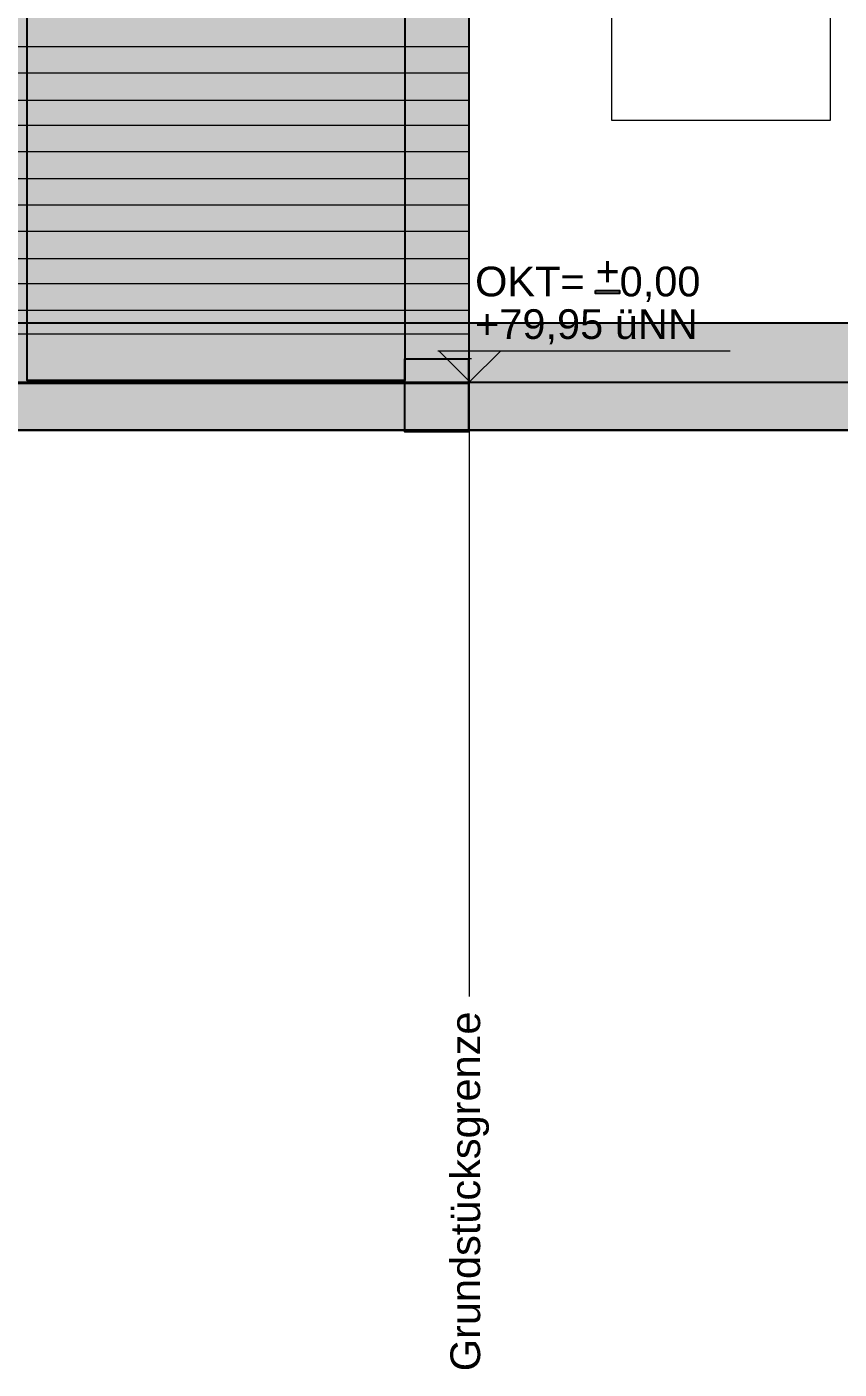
# Model space of a CAD drawing. Header units: millimetres. Extents: x 1 to 41669, y 1850 to 28527.
# Drawn here: x 21505 to 27059, y 1850 to 11034 of the extents above; entities that cross this region are included whole.
import ezdxf

# ---------------------------------------------------------------- set-up
doc = ezdxf.new("R2010")
doc.units = ezdxf.units.MM
doc.header["$LTSCALE"] = 50
for name, color, linetype in [('00_Wand_Bestand', 7, 'Continuous'), ('01_Daemmung_neu', 9, 'Continuous'), ('02_Grundstuecksgrenze', 8, 'Continuous'), ('05_Linien_stark', 7, 'Continuous'), ('06_Linien_fein', 3, 'Continuous'), ('10_Text', 7, 'Continuous')]:
    doc.layers.add(name, color=color, linetype=linetype)
doc.styles.add('PLAN', font='arial.ttf')

msp = doc.modelspace()

# ---------------------------------------------------------------- hatches: boundary and pattern name
at = {"layer": '00_Wand_Bestand'}
msp.add_hatch(color=7, dxfattribs=at).paths.add_polyline_path([(25393.2, 9231), (25558, 9231), (25558, 9210.4), (25393.2, 9210.4)])
at = {"layer": '00_Wand_Bestand', "transparency": 33554564}
for points in [[(1.4, 9008.3), (33689.7, 9008.3), (33689.7, 8274.8), (1.4, 8274.8)], [(3.5, 8604.2), (33690.2, 8604.2), (33690.2, 8272.9), (3.5, 8272.9)]]:
    msp.add_hatch(color=7, dxfattribs=at).paths.add_polyline_path(points)
at = {"layer": '01_Daemmung_neu'}
msp.add_hatch(color=7, dxfattribs=at).paths.add_polyline_path([(11049.8, 17953.8), (24526.3, 17953.8), (24526.3, 8595), (11049.8, 8595)])
at = {"layer": '02_Grundstuecksgrenze', "transparency": 33554477}
msp.add_hatch(color=7, dxfattribs=at).paths.add_polyline_path([(24089.1, 8763.5), (24524.7, 8763.5), (24524.7, 8264), (24089.1, 8264)])

# ---------------------------------------------------------------- linework, layer by layer
at = {"layer": '00_Wand_Bestand'}
for points in [[(25393.2, 9231), (25558, 9231), (25558, 9210.4), (25393.2, 9210.4)], [(1.4, 9008.3), (33689.7, 9008.3), (33689.7, 8274.8), (1.4, 8274.8)], [(3.5, 8604.2), (33690.2, 8604.2), (33690.2, 8272.9), (3.5, 8272.9)]]:
    msp.add_lwpolyline(points, close=True, dxfattribs=at)
at = {"layer": '01_Daemmung_neu'}
msp.add_lwpolyline([(11049.8, 17953.8), (24526.3, 17953.8), (24526.3, 8595), (11049.8, 8595)], close=True, dxfattribs=at)
at = {"layer": '02_Grundstuecksgrenze'}
msp.add_lwpolyline([(24089.1, 8763.5), (24524.7, 8763.5), (24524.7, 8264), (24089.1, 8264)], close=True, dxfattribs=at)
at = {"layer": '05_Linien_stark', "lineweight": 15}
for p, q in [((24531.8, 4399.2), (24531.8, 26002.1)), ((24315.9, 8817.9), (26314.4, 8817.9)), ((24534.2, 8605.3), (24320.8, 8818.7)), ((24534.5, 8606.8), (24742.8, 8815.1)), ((26320.5, 8603.8), (24322, 8603.8))]:
    msp.add_line(p, q, dxfattribs=at)
at = {"layer": '05_Linien_stark', "lineweight": 20}
msp.add_lwpolyline([(25503.5, 11885.4), (26996.8, 11885.4), (26996.8, 10393.2), (25503.5, 10393.2)], close=True, dxfattribs=at)
at = {"layer": '05_Linien_stark', "lineweight": 25}
msp.add_lwpolyline([(21506.4, 11251.9), (24088.8, 11251.9), (24088.8, 8614.6), (21506.4, 8614.6)], close=True, dxfattribs=at)
at = {"layer": '06_Linien_fein', "lineweight": 9}
for p, q in [((24529.6, 10898), (11046, 10898)), ((24529, 10716.7), (11045.4, 10716.7)), ((24529.5, 10531.1), (11045.9, 10531.1)), ((24529.9, 10359.5), (11046.4, 10359.5)), ((24529.3, 10178.2), (11045.8, 10178.2)), ((24530.6, 9994.7), (11047, 9994.7)), ((24530, 9814.6), (11046.4, 9814.6)), ((24529.4, 9633.3), (11045.8, 9633.3)), ((24528.4, 9446.8), (11044.8, 9446.8)), ((24528.8, 9275.1), (11045.2, 9275.1)), ((24528.2, 9093.9), (11044.6, 9093.9)), ((24530.3, 8931.6), (11046.7, 8931.6)), ((24089, 8764.6), (24545.1, 8764.6))]:
    msp.add_line(p, q, dxfattribs=at)

# ---------------------------------------------------------------- texts
at = {"layer": '10_Text', "style": 'PLAN'}
for s, p in [('OKT= ', (24569.8, 9190.4)), ('+', (25393.2, 9260.9)), ('0,00', (25558, 9190.4)), ('+79,95 üNN', (24569.8, 8898.9))]:
    msp.add_text(s, height=203.2, dxfattribs=at).set_placement(p)
msp.add_text('Grundstücksgrenze', height=203.2, rotation=90, dxfattribs=at).set_placement((24604.1, 1835.9))

doc.saveas('drawing.dxf')
